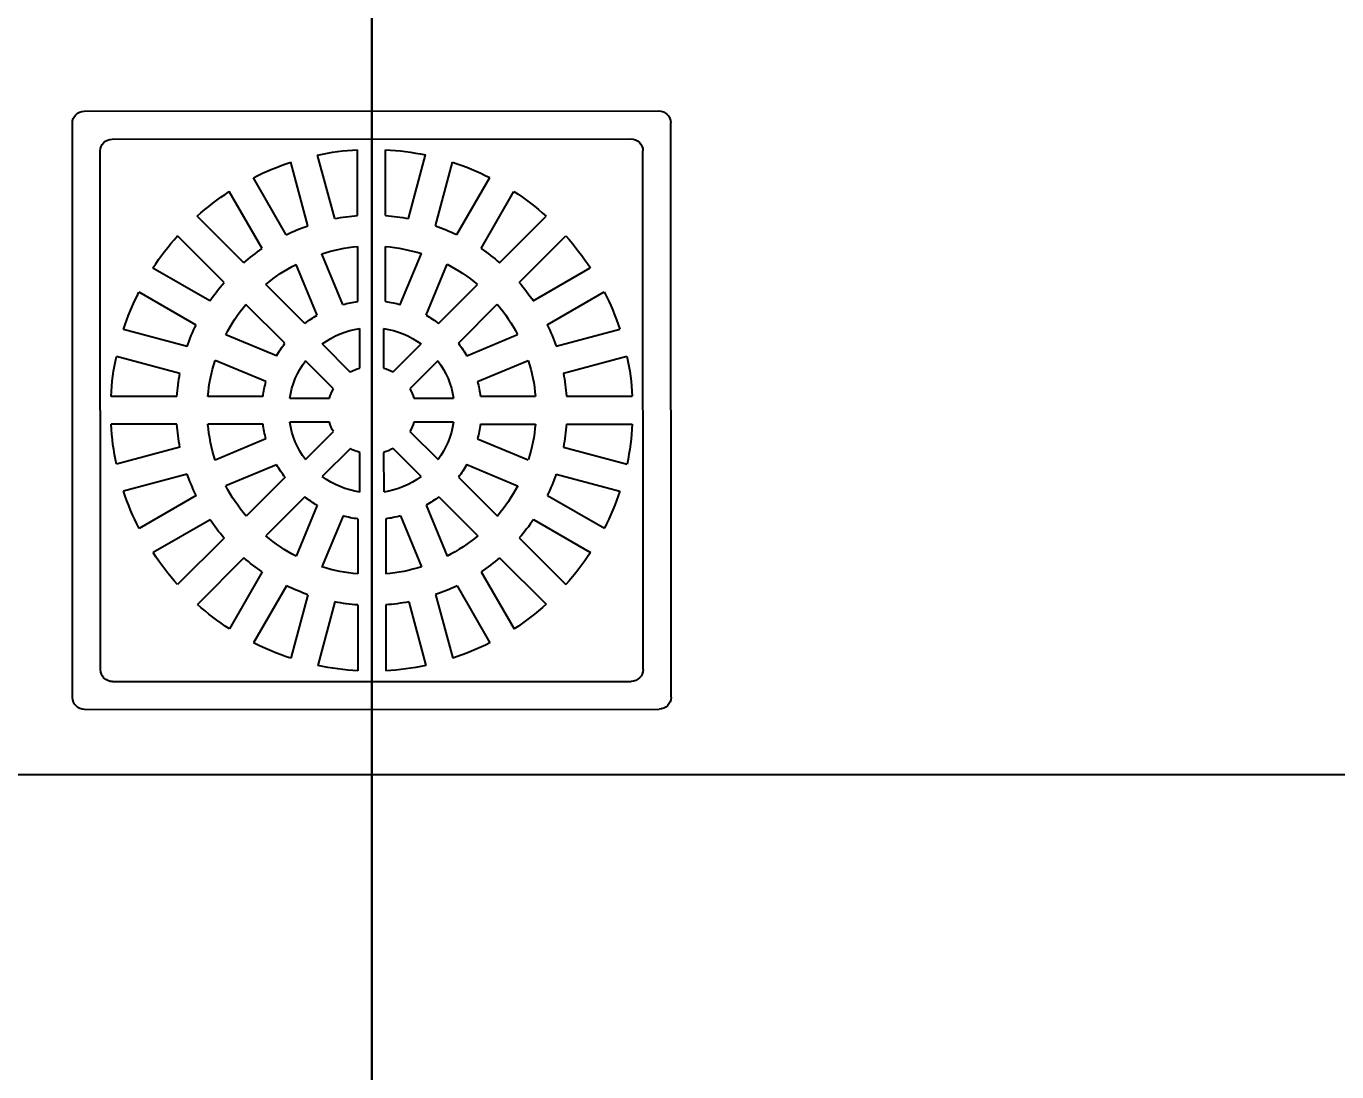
# Model space of a CAD drawing. Header units: metres. Extents: x 198 to 412, y -54 to 17.
# Drawn here: x 252.2873 to 252.5225, y -36.2279 to -36.0403 of the extents above; entities that cross this region are included whole.
import ezdxf
from ezdxf import colors
from ezdxf.entities.mleader import LeaderData, LeaderLine
from ezdxf.math import Vec2, Vec3

# ---------------------------------------------------------------- set-up
doc = ezdxf.new("R2010")
doc.units = ezdxf.units.M
doc.header["$LTSCALE"] = 10
for name, color, linetype in [('-SAN ACC', 140, 'Continuous'), ('A-TEXTOS', 2, 'Continuous'), ('TCOTA', 1, 'Continuous'), ('TM-REVEST', 252, 'Continuous')]:
    doc.layers.add(name, color=color, linetype=linetype)
doc.styles.add('ARIAL', font='arial.ttf')
doc.dimstyles.new('ST-COTA-25', dxfattribs={"dimscale": 0.25, "dimtxt": 0.18, "dimasz": 0.1, "dimexe": 0.18, "dimexo": 0.0625, "dimgap": 0.09, "dimtad": 1, "dimzin": 4, "dimdsep": 46, "dimtxsty": 'ARIAL', "dimblk1": 'COTA_N', "dimblk2": 'COTA_N', "dimsah": 1, "dimcen": 0.09, "dimclrd": 8, "dimclre": 8, "dimclrt": 1, "dimadec": 0, "dimazin": 0, "dimtfac": 1, "dimtix": 1, "dimtmove": 0, "dimatfit": 3, "dimldrblk": 'COTA_N', "dimfxl": 0.18, "dimtolj": 1, "dimtzin": 0, "dimarcsym": 0})

# ---------------------------------------------------------------- blocks, each defined once
blk = doc.blocks.new('grq150mp')
at = {"layer": '-SAN ACC', "color": 251}
for p, q in [((-72.1, 75.1), (72.1, 75.1)), ((-75.1, -72.1), (-75.1, 72.1)), ((75.1, -72.1), (75.1, 72.1)), ((-65.1, 68.1), (65.1, 68.1)), ((-68.1, -65.1), (-68.1, 65.1)), ((-9.27, 48.12), (-13.55, 64.08)), ((-3.5, 48.87), (-3.5, 65.41)), ((3.5, 48.87), (3.5, 65.41)), ((9.27, 48.12), (13.55, 64.08)), ((68.1, -65.1), (68.1, 65.1)), ((-16.03, 46.3), (-20.31, 62.27)), ((16.03, 46.3), (20.31, 62.27)), ((-21.41, 44.08), (-29.67, 58.39)), ((21.41, 44.08), (29.67, 58.39)), ((-27.47, 40.58), (-35.73, 54.89)), ((27.47, 40.58), (35.73, 54.89)), ((-32.08, 37.03), (-43.77, 48.72)), ((32.08, 37.03), (43.77, 48.72)), ((-37.03, 32.08), (-48.72, 43.77)), ((37.03, 32.08), (48.72, 43.77)), ((-3.5, 27.28), (-3.5, 41.1)), ((3.5, 27.28), (3.5, 41.1)), ((-13.67, 23.86), (-18.96, 36.63)), ((-7.2, 26.54), (-12.5, 39.31)), ((7.2, 26.54), (12.5, 39.31)), ((13.67, 23.86), (18.96, 36.63)), ((-40.58, 27.47), (-54.89, 35.73)), ((40.58, 27.47), (54.89, 35.73)), ((-44.08, 21.41), (-58.39, 29.67)), ((-16.81, 21.76), (-26.59, 31.54)), ((16.81, 21.76), (26.59, 31.54)), ((44.08, 21.41), (58.39, 29.67)), ((-21.76, 16.81), (-31.54, 26.59)), ((21.76, 16.81), (31.54, 26.59)), ((-46.3, 16.03), (-62.27, 20.31)), ((-3, 20.53), (-3, 10.58)), ((3, 10.58), (3, 20.53)), ((46.3, 16.03), (62.27, 20.31)), ((-23.86, 13.67), (-36.63, 18.96)), ((-5.36, 9.6), (-12.4, 16.64)), ((12.4, 16.64), (5.36, 9.6)), ((23.86, 13.67), (36.63, 18.96)), ((-48.12, 9.27), (-64.08, 13.55)), ((48.12, 9.27), (64.08, 13.55)), ((-26.54, 7.2), (-39.31, 12.5)), ((-16.64, 12.4), (-9.6, 5.36)), ((9.6, 5.36), (16.64, 12.4)), ((26.54, 7.2), (39.31, 12.5)), ((-48.87, 3.5), (-65.41, 3.5)), ((-27.28, 3.5), (-41.1, 3.5)), ((27.28, 3.5), (41.1, 3.5)), ((48.87, 3.5), (65.41, 3.5)), ((-10.58, 3), (-20.53, 3)), ((20.53, 3), (10.58, 3)), ((-20.53, -3), (-10.58, -3)), ((10.58, -3), (20.53, -3)), ((-48.87, -3.5), (-65.41, -3.5)), ((-27.28, -3.5), (-41.1, -3.5)), ((-9.6, -5.36), (-16.64, -12.4)), ((16.64, -12.4), (9.6, -5.36)), ((27.28, -3.5), (41.1, -3.5)), ((48.87, -3.5), (65.41, -3.5)), ((-48.12, -9.27), (-64.08, -13.55)), ((-26.54, -7.2), (-39.31, -12.5)), ((-12.4, -16.64), (-5.36, -9.6)), ((5.36, -9.6), (12.4, -16.64)), ((26.54, -7.2), (39.31, -12.5)), ((48.12, -9.27), (64.08, -13.55)), ((-3, -10.58), (-3, -20.53)), ((3, -20.53), (3, -10.58)), ((-46.3, -16.03), (-62.27, -20.31)), ((-23.86, -13.67), (-36.63, -18.96)), ((23.86, -13.67), (36.63, -18.96)), ((46.3, -16.03), (62.27, -20.31)), ((-21.76, -16.81), (-31.54, -26.59)), ((21.76, -16.81), (31.54, -26.59)), ((-44.08, -21.41), (-58.39, -29.67)), ((-16.81, -21.76), (-26.59, -31.54)), ((16.81, -21.76), (26.59, -31.54)), ((44.08, -21.41), (58.39, -29.67)), ((-13.67, -23.86), (-18.96, -36.63)), ((13.67, -23.86), (18.96, -36.63)), ((-40.58, -27.47), (-54.89, -35.73)), ((-7.2, -26.54), (-12.5, -39.31)), ((-3.5, -27.28), (-3.5, -41.1)), ((3.5, -27.28), (3.5, -41.1)), ((7.2, -26.54), (12.5, -39.31)), ((40.58, -27.47), (54.89, -35.73)), ((-37.03, -32.08), (-48.72, -43.77)), ((37.03, -32.08), (48.72, -43.77)), ((-32.08, -37.03), (-43.77, -48.72)), ((32.08, -37.03), (43.77, -48.72)), ((-27.47, -40.58), (-35.73, -54.89)), ((27.47, -40.58), (35.73, -54.89)), ((-21.41, -44.08), (-29.67, -58.39)), ((21.41, -44.08), (29.67, -58.39)), ((-16.03, -46.3), (-20.31, -62.27)), ((-9.27, -48.12), (-13.55, -64.08)), ((-3.5, -48.87), (-3.5, -65.41)), ((3.5, -48.87), (3.5, -65.41)), ((9.27, -48.12), (13.55, -64.08)), ((16.03, -46.3), (20.31, -62.27)), ((-65.1, -68.1), (65.1, -68.1)), ((-72.1, -75.1), (72.1, -75.1))]:
    blk.add_line(p, q, dxfattribs=at)
for centre, radius, start, end in [((-72.1, 72.1), 3, 90, 180), ((72.1, 72.1), 3, 0, 90), ((-65.1, 65.1), 3, 90, 180), ((65.1, 65.1), 3, 0, 90), ((0, 0), 65.5, 93.0631, 101.9369), ((0, 0), 65.5, 78.0631, 86.9369), ((0, 0), 65.5, 108.0631, 116.9369), ((0, 0), 65.5, 63.0631, 71.9369), ((0, 0), 65.5, 123.0631, 131.9369), ((0, 0), 65.5, 48.0631, 56.9369), ((0, 0), 49, 109.096, 115.904), ((0, 0), 49, 94.096, 100.904), ((0, 0), 49, 79.096, 85.904), ((0, 0), 49, 64.096, 70.904), ((0, 0), 65.5, 138.0631, 146.9369), ((0, 0), 65.5, 33.0631, 41.9369), ((0, 0), 49, 124.096, 130.904), ((0, 0), 41.25, 94.8673, 107.6327), ((0, 0), 41.25, 72.3673, 85.1327), ((0, 0), 49, 49.096, 55.904), ((0, 0), 41.25, 117.3673, 130.1327), ((0, 0), 41.25, 49.8673, 62.6327), ((0, 0), 65.5, 153.0631, 161.9369), ((0, 0), 49, 139.096, 145.904), ((0, 0), 49, 34.096, 40.904), ((0, 0), 65.5, 18.0631, 26.9369), ((0, 0), 41.25, 139.8673, 152.6327), ((0, 0), 27.5, 97.312, 105.188), ((0, 0), 27.5, 74.812, 82.688), ((0, 0), 41.25, 27.3673, 40.1327), ((0, 0), 27.5, 119.812, 127.688), ((0, 0), 27.5, 52.312, 60.188), ((0, 0), 49, 154.096, 160.904), ((0, 0), 20.75, 98.3129, 126.6871), ((0, 0), 20.75, 53.3129, 81.6871), ((0, 0), 49, 19.096, 25.904), ((0, 0), 27.5, 142.312, 150.188), ((0, 0), 27.5, 29.812, 37.688), ((0, 0), 65.5, 168.0631, 176.9369), ((0, 0), 65.5, 3.0631, 11.9369), ((0, 0), 41.25, 162.3673, 175.1327), ((0, 0), 20.75, 143.3129, 171.6871), ((0, 0), 11, 105.8266, 119.1734), ((0, 0), 11, 60.8266, 74.1734), ((0, 0), 20.75, 8.3129, 36.6871), ((0, 0), 41.25, 4.8673, 17.6327), ((0, 0), 49, 169.096, 175.904), ((0, 0), 27.5, 164.812, 172.688), ((0, 0), 27.5, 7.312, 15.188), ((0, 0), 49, 4.096, 10.904), ((0, 0), 11, 150.8266, 164.1734), ((0, 0), 11, 15.8266, 29.1734), ((0, 0), 20.75, 188.3129, 216.6871), ((0, 0), 11, 195.8266, 209.1734), ((0, 0), 11, 330.8266, 344.1734), ((0, 0), 20.75, 323.3129, 351.6871), ((0, 0), 65.5, 183.0631, 191.9369), ((0, 0), 49, 184.096, 190.904), ((0, 0), 41.25, 184.8673, 197.6327), ((0, 0), 27.5, 187.312, 195.188), ((0, 0), 27.5, 344.812, 352.688), ((0, 0), 41.25, 342.3673, 355.1327), ((0, 0), 49, 349.096, 355.904), ((0, 0), 65.5, 348.0631, 356.9369), ((0, 0), 11, 240.8266, 254.1734), ((0, 0), 11, 285.8266, 299.1734), ((0, 0), 49, 199.096, 205.904), ((0, 0), 27.5, 209.812, 217.688), ((0, 0), 27.5, 322.312, 330.188), ((0, 0), 49, 334.096, 340.904), ((0, 0), 41.25, 207.3673, 220.1327), ((0, 0), 20.75, 233.3129, 261.6871), ((0, 0), 20.75, 278.3129, 306.6871), ((0, 0), 41.25, 319.8673, 332.6327), ((0, 0), 65.5, 198.0631, 206.9369), ((0, 0), 27.5, 232.312, 240.188), ((0, 0), 27.5, 299.812, 307.688), ((0, 0), 65.5, 333.0631, 341.9369), ((0, 0), 49, 214.096, 220.904), ((0, 0), 27.5, 254.812, 262.688), ((0, 0), 27.5, 277.312, 285.188), ((0, 0), 49, 319.096, 325.904), ((0, 0), 41.25, 229.8673, 242.6327), ((0, 0), 41.25, 297.3673, 310.1327), ((0, 0), 65.5, 213.0631, 221.9369), ((0, 0), 65.5, 318.0631, 326.9369), ((0, 0), 49, 229.096, 235.904), ((0, 0), 41.25, 252.3673, 265.1327), ((0, 0), 41.25, 274.8673, 287.6327), ((0, 0), 49, 304.096, 310.904), ((0, 0), 49, 244.096, 250.904), ((0, 0), 49, 289.096, 295.904), ((0, 0), 65.5, 228.0631, 236.9369), ((0, 0), 49, 259.096, 265.904), ((0, 0), 49, 274.096, 280.904), ((0, 0), 65.5, 303.0631, 311.9369), ((0, 0), 65.5, 243.0631, 251.9369), ((0, 0), 65.5, 288.0631, 296.9369), ((-65.1, -65.1), 3, 180, 270), ((0, 0), 65.5, 258.0631, 266.9369), ((0, 0), 65.5, 273.0631, 281.9369), ((65.1, -65.1), 3, 270, 0), ((-72.1, -72.1), 3, 180, 270), ((72.1, -72.1), 3, 270, 0)]:
    blk.add_arc(centre, radius, start, end, dxfattribs=at)
blk = doc.blocks.new('COTA_N')
for p, q in [((0, 0.5), (0, -0.5)), ((-1, 0), (0, 0))]:
    blk.add_line(p, q)
at = {"color": 3, "const_width": 0.065}
blk.add_lwpolyline([(0.1414, 0.1414), (0.2828, 0.2828), (0, 0), (-0.1414, -0.1414), (-0.2828, -0.2828)], dxfattribs=at)
blk = doc.blocks.new('*D474')
at = {"layer": 'Defpoints', "color": 0, "transparency": 16777216}
for p in [(250.80955, -36.14619), (252.72935, -36.14619), (252.72935, -36.17458)]:
    blk.add_point(p, dxfattribs=at)
at = {"layer": 'TCOTA', "color": 8, "lineweight": -2, "transparency": 16777216}
for p, q in [((250.80955, -36.16182), (250.80955, -36.21958)), ((252.72935, -36.16182), (252.72935, -36.21958)), ((250.83455, -36.17458), (252.70435, -36.17458))]:
    blk.add_line(p, q, dxfattribs=at)
at = {"layer": 'TCOTA', "color": 8, "lineweight": -2, "transparency": 16777216, "xscale": 0.025, "yscale": 0.025, "zscale": 0.025, "rotation": 180}
blk.add_blockref('COTA_N', (250.80955, -36.17458), dxfattribs=at)
at = {"layer": 'TCOTA', "color": 8, "lineweight": -2, "transparency": 16777216, "xscale": 0.025, "yscale": 0.025, "zscale": 0.025}
blk.add_blockref('COTA_N', (252.72935, -36.17458), dxfattribs=at)
at = {"layer": 'TCOTA', "color": 1, "transparency": 16777216, "insert": (251.76945, -36.12911), "char_height": 0.045, "attachment_point": 5, "style": 'ARIAL'}
blk.add_mtext('\\A1;1.92', dxfattribs=at)

msp = doc.modelspace()

# ---------------------------------------------------------------- linework, layer by layer
at = {"layer": 'TM-REVEST'}
for points in [[(251.96964, -36.54338), (251.96964, -35.94571), (252.34935, -35.94571), (252.34935, -36.54338), (251.94935, -36.54338)], [(252.34934, -36.54338), (252.34934, -35.94571), (252.72935, -35.94571), (252.72935, -36.54338), (252.34934, -36.54338)]]:
    msp.add_lwpolyline(points, dxfattribs=at)

# ---------------------------------------------------------------- block references
at = {"layer": '-SAN ACC', "xscale": -0.0007148363526338329, "yscale": 0.0007148363526994217, "zscale": 0.0007148363526254337, "rotation": 270.0225601747905}
msp.add_blockref('grq150mp', (252.34932, -36.10918), dxfattribs=at)

# ---------------------------------------------------------------- dimensions: what is measured, and where the dimension line sits
at = {"layer": 'TCOTA'}
dim = msp.add_linear_dim(base=(252.72935, -36.17458), p1=(250.80955, -36.14619), p2=(252.72935, -36.14619), dimstyle='ST-COTA-25', dxfattribs=at)
dim.commit()
dim.dimension.update_dxf_attribs({"geometry": '*D474', "text_midpoint": (251.76945, -36.12911)})

# ---------------------------------------------------------------- leaders
at = {"layer": 'A-TEXTOS'}
ml = msp.add_multileader_mtext('Standard', dxfattribs=at)
ml.set_content('6', color=256, style='ARIAL')
ml.set_leader_properties(color=1)
ml.build(insert=Vec2(0, 0))
ml.multileader.update_dxf_attribs({"has_text_frame": 1, "arrow_head_size": 0.08, "scale": 0.02})
ctx = ml.context
ctx.base_point, ctx.scale, ctx.char_height, ctx.arrow_head_size, ctx.landing_gap_size, ctx.plane_origin = Vec3(253.90386, -36.23946), 0.02, 0.08, 0.08, 0.04, Vec3(252.136, -36.23946)
notes = []
notes.append((ctx, [(0, (1, 1, 0), (253.74386, -36.23946), (1, 0), 0.16, [(0, [(251.94964, -36.23895)], 0, [])])]))
ctx.mtext.insert, ctx.mtext.flow_direction = Vec3(253.94386, -36.19877), 5
for ctx, leaders in notes:
    for number, flags, end, landing, length, lines in leaders:
        leader = LeaderData()
        leader.index, (leader.has_last_leader_line, leader.has_dogleg_vector, leader.attachment_direction) = number, flags
        leader.last_leader_point, leader.dogleg_vector, leader.dogleg_length = Vec3(end), Vec3(landing), length
        for number, points, colour, breaks in lines:
            line = LeaderLine()
            line.index, line.vertices, line.color, line.breaks = number, Vec3.list(points), colors.encode_raw_color(colour), breaks
            leader.lines.append(line)
        ctx.leaders.append(leader)

doc.saveas('drawing.dxf')
